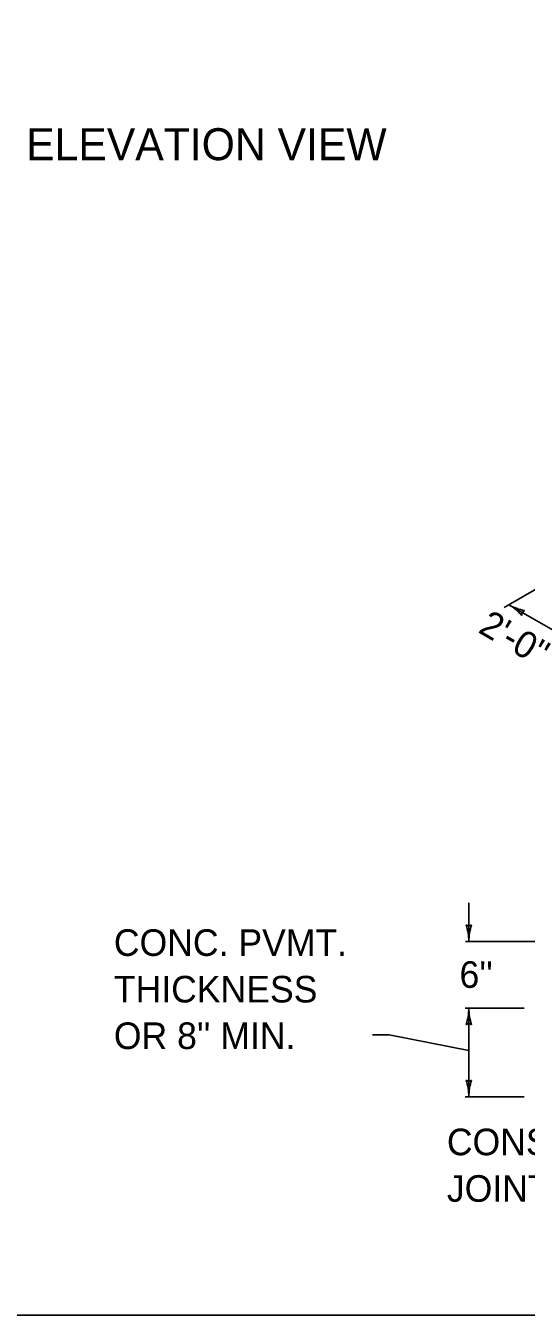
# Model space of a CAD drawing. Extents: x 1007 to 1035.5, y 1000.5 to 1021.5.
# Drawn here: x 1013.83 to 1017.59, y 1000.5 to 1010.19 of the extents above; entities that cross this region are included whole.
import ezdxf

# ---------------------------------------------------------------- set-up
doc = ezdxf.new("R2010")
doc.units = 0
for name, color, linetype in [('Level 1', 7, 'Continuous'), ('Level 10', 7, 'Continuous'), ('Level 11', 7, 'Continuous')]:
    doc.layers.add(name, color=color, linetype=linetype)

msp = doc.modelspace()

# ---------------------------------------------------------------- linework, layer by layer
at = {"layer": 'Level 1'}
for p, q in [((1017.8982, 1006.0917), (1017.4288, 1005.8207)), ((1017.8962, 1005.5905), (1017.4632, 1005.8405)), ((1017.1628, 1003.6007), (1017.1628, 1003.3088)), ((1019.65, 1003.3088), (1017.1387, 1003.3088)), ((1017.578, 1002.8088), (1017.1348, 1002.8088)), ((1017.1628, 1002.8088), (1017.1628, 1002.1422)), ((1016.4382, 1002.6072), (1016.5632, 1002.6072)), ((1016.5632, 1002.6072), (1017.1628, 1002.4893)), ((1017.578, 1002.1422), (1017.1348, 1002.1422))]:
    msp.add_line(p, q, dxfattribs=at)
for centre, radius, start, end in [((1017.6585, 1006.1788), 0.3906, 239.98705, 239.99927), ((1017.6585, 1006.1788), 0.3906, 239.99927, 258.66806), ((1017.2678, 1005.5022), 0.3906, 41.34643, 59.99316), ((1017.5918, 1005.7662), 0.0312, 108.77387, 190.89056), ((1017.1629, 1003.4574), 0.0312, 228.7746, 310.89129), ((1016.7722, 1003.3088), 0.3906, 0, 18.66878), ((1017.5535, 1003.3088), 0.3906, 161.34716, 179.99389), ((1016.7722, 1003.3088), 0.3906, 359.98778, 0), ((1016.7722, 1002.8088), 0.3906, 341.34716, 359.99389), ((1017.5535, 1002.8088), 0.3906, 179.98778, 180), ((1017.5535, 1002.8088), 0.3906, 180, 198.66878), ((1017.1628, 1002.6603), 0.0312, 48.7746, 130.89129), ((1017.1629, 1002.2907), 0.0312, 228.7746, 310.89129), ((1016.7722, 1002.1422), 0.3906, 0, 18.66878), ((1017.5535, 1002.1422), 0.3906, 161.34716, 179.99389), ((1016.7722, 1002.1422), 0.3906, 359.98778, 0)]:
    msp.add_arc(centre, radius, start, end, dxfattribs=at)
at = {"layer": 'Level 10'}
msp.add_line((1035.5, 1000.5), (1007, 1000.5), dxfattribs=at)
at = {"layer": 'Level 11'}
msp.add_lwpolyline([(1007, 1000.5), (1035.5, 1000.5), (1035.5, 1021.5), (1007, 1021.5)], close=True, dxfattribs=at)

# ---------------------------------------------------------------- texts
at = {"layer": 'Level 1'}
for s, height, p in [('ELEVATION VIEW', 0.24, (1013.8343, 1009.182)), ('CONC. PVMT.', 0.2, (1014.4939, 1003.2007)), ("6''", 0.2, (1017.0928, 1002.9606)), ('THICKNESS', 0.2, (1014.4939, 1002.8507)), ("OR 8'' MIN.", 0.2, (1014.4939, 1002.5007)), ('CONST.', 0.2, (1016.9978, 1001.7025)), ("JOINT REQ'D.", 0.2, (1016.9978, 1001.3525))]:
    msp.add_text(s, height=height, dxfattribs=at).set_placement(p)
msp.add_text("2'-0''", height=0.2, rotation=329.99847, dxfattribs=at).set_placement((1017.2245, 1005.6364))

doc.saveas('drawing.dxf')
